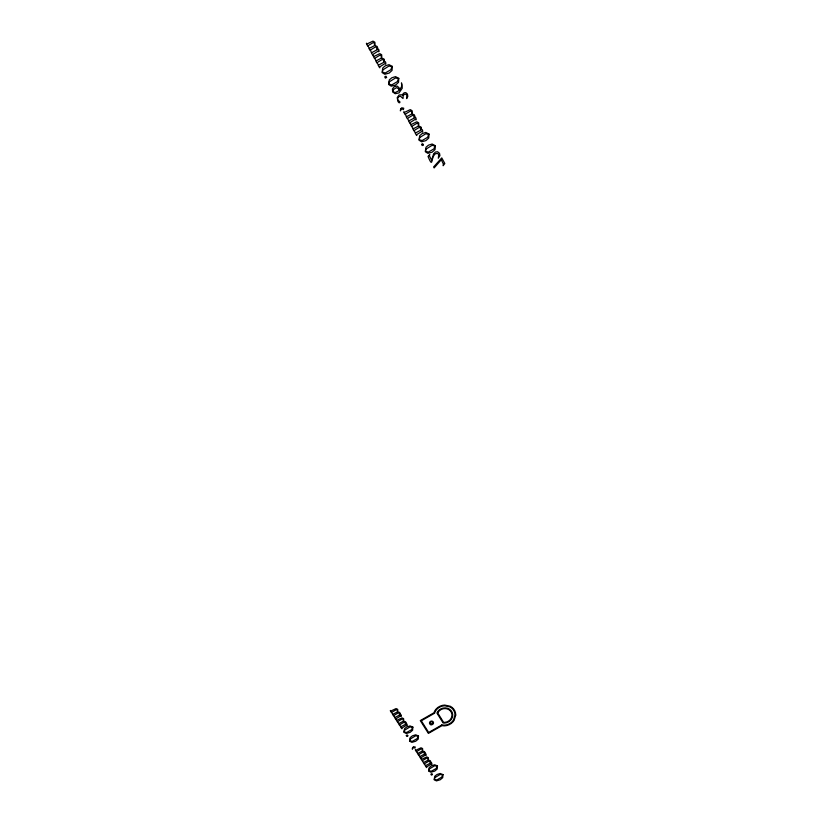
<?xml version="1.0" encoding="UTF-8"?>
<svg xmlns="http://www.w3.org/2000/svg" width="822" height="822" viewBox="0 0 822 822"><rect width="100%" height="100%" fill="white"/><g stroke="black" fill="none" stroke-linecap="round" stroke-linejoin="round"><path stroke-width="1.23" d="M434.458 713.373L435.526 710.989A10.542 9.617 -18.2 0 1 444.671 705.769L449.881 706.879A10.542 9.617 -18.2 0 1 454.977 715.089L453.508 719.99A10.542 9.617 -18.2 0 1 444.394 725.179L441.702 724.953M434.499 713.27L421.316 720.791L428.673 732.464L441.825 724.963M393.05 89.814L393.029 91.591L395.094 92.609L398.927 90.749L398.732 88.766L396.471 87.666L393.05 89.814M392.32 66.397L392.053 70.435L389.166 73.086L384.768 74.278L382.076 72.541L382.785 67.938L385.292 65.822L389.022 64.661L392.32 66.397M398.804 78.337L398.526 82.364L395.649 84.995L391.262 86.197L388.58 84.471L389.299 79.888L391.796 77.782L395.526 76.621L398.804 78.337M429.053 134.099L428.765 138.034L425.919 140.613L421.594 141.805L418.953 140.13L419.693 135.651L422.169 133.585L425.837 132.424L429.053 134.099M435.341 145.679L435.043 149.594L432.197 152.162L427.892 153.354L425.262 151.69L426.002 147.23L428.468 145.165L432.136 144.014L435.341 145.679M401.681 84.923L401.547 86.649L399.533 90.132L399.05 87.677L397.118 86.094L394.355 86.618L392.433 88.961L392.639 91.951L395.197 93.708L399.019 92.927L402.297 88.139L401.496 82.878L401.681 84.923M412.87 727.09L412.623 730.203L410.096 732.371L406.243 733.491L403.89 732.279L404.537 728.713L406.736 726.977L410.003 725.908L412.87 727.09M418.501 735.967L418.254 739.081L415.727 741.228L411.884 742.358L409.541 741.146L410.188 737.591L412.377 735.854L415.644 734.796L418.501 735.967M437.479 765.909L437.222 768.981L434.715 771.108L430.903 772.228L428.591 771.046L429.248 767.543L431.427 765.827L434.653 764.768L437.479 765.909M442.996 774.612L442.729 777.663L440.222 779.78L436.431 780.9L434.119 779.718L434.776 776.235L436.955 774.519L440.171 773.471L442.996 774.612M377.586 47.789L377.39 49.68C379.261 46.926 379.6 53.995 378.202 51.077L372.89 54.437C374.092 58.177 369.284 49.371 371.904 52.567L376.846 49.926L376.784 47.635L375.459 46.957L370.599 49.895C371.77 54.149 366.756 44.994 369.664 48.19L374.493 45.631L374.462 43.35L373.229 42.569L368.184 45.621C369.397 49.659 364.526 40.751 367.198 43.885L372.993 41.1L374.894 42.22L374.996 45.529L377.206 46.474L377.586 47.789M384.377 60.294L384.182 62.174C386.042 59.42 386.381 66.469 384.994 63.561L379.692 66.911C380.884 70.63 376.106 61.866 378.716 65.051L383.638 62.41L383.586 60.129L382.261 59.461L377.421 62.39C378.572 66.623 373.589 57.519 376.486 60.694L381.295 58.136L381.264 55.875L380.041 55.105L375.017 58.146C376.219 62.153 371.38 53.307 374.031 56.41L379.815 53.636L381.706 54.755L381.798 58.043L383.997 58.979L384.377 60.294M414.72 116.097L414.514 117.936C416.343 115.234 416.672 122.118 415.305 119.293L410.065 122.581C411.216 126.208 406.561 117.669 409.12 120.772L413.98 118.173L413.939 115.943L412.634 115.296L407.856 118.173C408.966 122.303 404.105 113.426 406.941 116.519L411.699 114.011L411.678 111.802L410.476 111.042L405.513 114.042C406.674 117.957 401.958 109.326 404.558 112.347L410.26 109.614L412.11 110.693L412.192 113.909L414.36 114.823L414.72 116.097M421.306 128.211L421.1 130.04C422.929 127.338 423.238 134.202 421.881 131.386L416.662 134.664C417.802 138.281 413.178 129.784 415.716 132.866L420.566 130.277L420.525 128.057L419.23 127.42L414.463 130.287C415.562 134.397 410.733 125.571 413.548 128.643L418.295 126.136L418.285 123.937L417.083 123.187L412.13 126.167C413.281 130.071 408.596 121.481 411.175 124.492L416.867 121.769L418.717 122.838L418.788 126.033L420.946 126.937L421.306 128.211M400.057 713.486L399.882 714.945C401.393 712.643 401.855 718.161 400.591 715.983L395.937 718.798C396.954 721.624 392.813 715.058 395.084 717.411L399.41 715.15L399.369 713.393L398.208 712.941L393.954 715.417C394.93 718.634 390.635 711.801 393.142 714.154L397.365 711.965L397.345 710.229L396.276 709.684L391.858 712.253C392.885 715.304 388.703 708.667 391.005 710.958L396.081 708.564L397.735 709.335L397.807 711.862L399.739 712.489L400.057 713.486M405.955 722.764L405.78 724.223C407.28 721.932 407.743 727.429 406.479 725.251L401.835 728.066C402.852 730.871 398.732 724.336 400.992 726.679L405.308 724.429L405.256 722.682L404.105 722.23L399.862 724.696C400.838 727.902 396.553 721.1 399.05 723.442L403.273 721.254L403.253 719.517L402.184 718.983L397.776 721.552C398.804 724.583 394.632 717.976 396.934 720.267L401.989 717.873L403.633 718.634L403.705 721.161L405.626 721.778L405.955 722.764M424.902 752.613L424.727 754.041C426.217 751.781 426.659 757.196 425.416 755.058L420.802 757.843C421.799 760.607 417.74 754.185 419.97 756.487L424.255 754.247L424.214 752.531L423.073 752.089L418.871 754.534C419.816 757.678 415.603 750.989 418.069 753.291L422.251 751.133L422.241 749.417L421.183 748.893L416.816 751.431C417.812 754.421 413.713 747.917 415.983 750.167L420.998 747.794L422.621 748.544L422.683 751.031L424.584 751.637L424.902 752.613M430.677 761.696L430.492 763.124C431.982 760.864 432.413 766.258 431.18 764.131L426.577 766.905C427.563 769.659 423.536 763.268 425.755 765.559L430.019 763.33L429.988 761.614L428.858 761.172L424.655 763.617C425.591 766.751 421.398 760.093 423.854 762.384L428.026 760.227L428.026 758.521L426.967 757.997L422.611 760.535C423.607 763.504 419.518 757.041 421.778 759.271L426.782 756.908L428.406 757.658L428.468 760.124L430.358 760.73L430.677 761.696M382.764 69.932L382.435 72.202L385.323 72.963L390.871 69.695L391.94 66.664L388.97 66.037L382.764 69.932M389.268 81.861L388.94 84.132L391.817 84.882L397.355 81.625L398.423 78.614L395.464 77.987L389.268 81.861M400.612 109.141L400.355 110.878L401.639 108.596L403.397 109.655L403.736 108.206L401.681 107.764L400.612 109.141M419.652 137.582L419.312 139.802L422.148 140.521L427.615 137.315L428.683 134.366L425.765 133.77L419.652 137.582M425.96 149.152L425.621 151.361L428.447 152.08L433.903 148.885L434.972 145.946L432.064 145.35L425.96 149.152M455.727 715.058L454.145 720.308A11.303 10.306 -18.2 0 1 444.383 725.877L441.969 725.672L428.385 733.419L420.289 720.575L433.913 712.808L434.879 710.66A11.303 10.306 -18.2 0 1 444.671 705.071L450.271 706.252A11.303 10.306 -18.2 0 1 455.727 715.058M404.506 730.244L404.208 732.001L406.736 732.453L411.606 729.689L412.541 727.316L409.942 726.967L404.506 730.244M410.157 739.112L409.859 740.869L412.377 741.321L417.227 738.557L418.172 736.193L415.583 735.844L410.157 739.112M412.521 747.856L412.295 749.212L413.425 747.393L414.966 748.133L415.264 747.003L413.466 746.746L412.521 747.856M429.207 769.043L428.909 770.769L431.396 771.2L436.215 768.467L437.15 766.135L434.591 765.806L429.207 769.043M434.735 777.725L434.437 779.451L436.914 779.883L441.722 777.16L442.668 774.838L440.109 774.499L434.735 777.725M403.047 94.119L402.79 95.496L401.444 94.725L399.04 95.033L397.211 97.633L397.93 101.527L398.927 102.699L399.708 102.74L399.954 101.887L397.869 100.079L397.684 98.075L398.906 96.657L400.509 96.266L403.037 98.517L403.15 95.907L404.219 94.335L405.739 94.181L406.849 95.208L406.664 98.609L407.825 96.41L407.435 94.078L405.832 92.619L404.054 92.814L403.047 94.119M433.502 154.248L431.591 160.228L429.341 155.677L429.793 154.546L428.026 156.416C433.502 169.527 430.43 157.434 435.444 153.755L437.407 153.395L438.743 154.495L438.301 158.256L439.924 155.635L439.534 153.334L437.643 151.731L435.331 152.06L433.502 154.248M443.428 164.153L443.15 165.715L444.836 163.537L441.763 157.886L433.595 166.948L434.129 167.935L441.322 159.725L443.428 164.153M437.479 711.965L436.955 713.126L443.109 722.98L444.425 723.093A8.261 7.542 -18.2 0 0 452.583 716.486A8.261 7.542 -18.2 0 0 447.425 708.225A8.261 7.542 -18.2 0 0 437.479 711.965M438.126 712.284L437.787 713.044L443.582 722.322L444.435 722.394A7.501 6.843 -18.2 0 0 451.843 716.394A7.501 6.843 -18.2 0 0 447.158 708.893A7.501 6.843 -18.2 0 0 438.126 712.284M386.587 77.443L385.405 78.141L384.727 76.888L385.908 76.199L386.587 77.443M423.361 144.877L422.189 145.566L421.532 144.343L422.693 143.665L423.361 144.877M407.825 735.844L406.787 736.44L406.202 735.505L407.239 734.919L407.825 735.844M432.454 774.519L431.427 775.105L430.851 774.201L431.879 773.615L432.454 774.519M430.903 724.737A2.034 1.85 -17.3 0 0 433.471 722.425A2.034 1.85 -17.3 0 0 430.142 721.613A2.034 1.85 -17.3 0 0 430.903 724.737M431.129 724.059A1.274 1.161 -17.3 0 0 432.742 722.61A1.274 1.161 -17.3 0 0 430.656 722.106A1.274 1.161 -17.3 0 0 431.129 724.059"/></g></svg>
